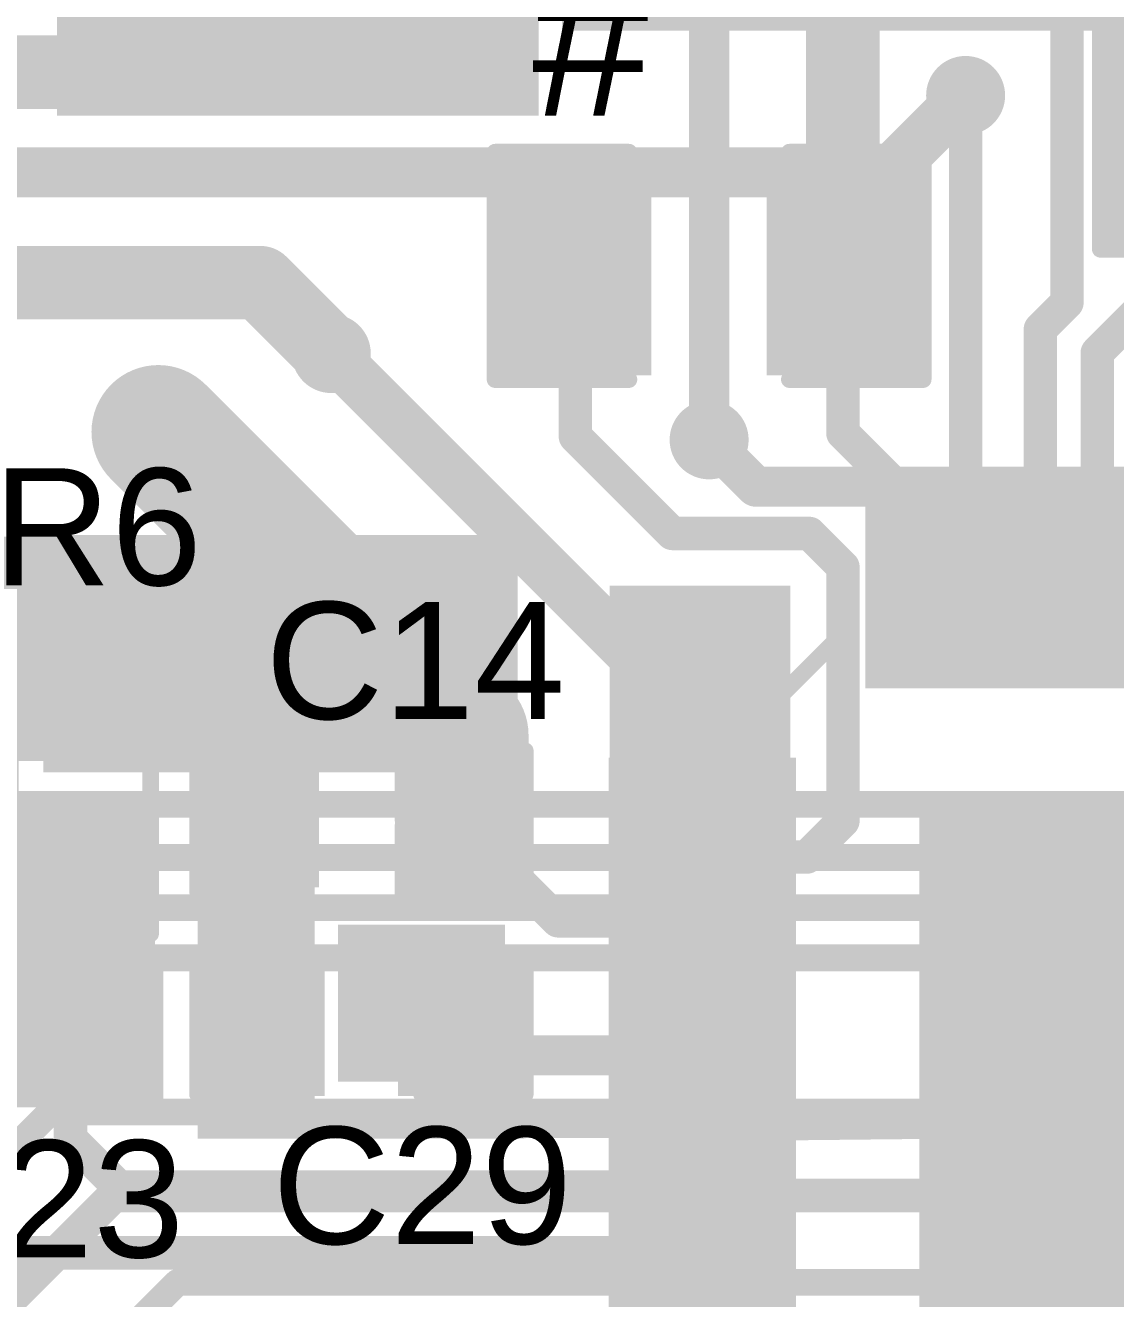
# Model space of a CAD drawing. Header units: millimetres. Extents: x -1.41 to 1.41, y -0.13 to 2.68.
# Drawn here: x 0.1345 to 0.4605, y 0.6142 to 0.9949 of the extents above; entities that cross this region are included whole.
import ezdxf

# ---------------------------------------------------------------- set-up
doc = ezdxf.new("R2010")
doc.units = ezdxf.units.MM
doc.header["$MEASUREMENT"] = 0
for name, color, linetype in [('BottomLayer', 5, 'Continuous'), ('BottomPaste', 16, 'Continuous'), ('BottomSolder', 6, 'Continuous'), ('Mechanical2', 216, 'Continuous'), ('TopLayer', 1, 'Continuous'), ('TopOverlay', 2, 'Continuous'), ('TopPaste', 8, 'Continuous'), ('TopSolder', 216, 'Continuous'), ('ViaHoleLayer', 16, 'Continuous')]:
    doc.layers.add(name, color=color, linetype=linetype)
doc.styles.add('Arial', font='', dxfattribs={"height": 0.2})
doc.styles.get('Arial').set_extended_font_data('Arial')

# ---------------------------------------------------------------- blocks, each defined once
blk = doc.blocks.new('16_SOIC_B_12')
at = {"layer": 'BottomLayer'}
for points in [[(0.1437008, -0.113189), (0.222441, -0.113189), (0.222441, -0.136811), (0.1437008, -0.136811)], [(0.1437008, -0.163189), (0.222441, -0.163189), (0.222441, -0.186811), (0.1437008, -0.186811)]]:
    blk.add_hatch(color=5, dxfattribs=at).paths.add_polyline_path(points)
at = {"layer": 'BottomPaste'}
for points in [[(0.1437008, -0.113189), (0.222441, -0.113189), (0.222441, -0.136811), (0.1437008, -0.136811)], [(0.1437008, -0.163189), (0.222441, -0.163189), (0.222441, -0.186811), (0.1437008, -0.186811)]]:
    blk.add_hatch(color=16, dxfattribs=at).paths.add_polyline_path(points)
at = {"layer": 'BottomSolder'}
for points in [[(0.1397008, -0.109189), (0.226441, -0.109189), (0.226441, -0.140811), (0.1397008, -0.140811)], [(0.1397008, -0.159189), (0.226441, -0.159189), (0.226441, -0.190811), (0.1397008, -0.190811)]]:
    blk.add_hatch(color=6, dxfattribs=at).paths.add_polyline_path(points)
blk = doc.blocks.new('C__0805_58')
at = {"layer": 'TopLayer'}
for points in [[(-0.06, 0.03), (-0.02, 0.03), (-0.02, -0.03), (-0.06, -0.03)], [(0.02, 0.03), (0.06, 0.03), (0.06, -0.03), (0.02, -0.03)]]:
    blk.add_hatch(color=1, dxfattribs=at).paths.add_polyline_path(points)
at = {"layer": 'TopPaste'}
for points in [[(-0.06, 0.03), (-0.02, 0.03), (-0.02, -0.03), (-0.06, -0.03)], [(0.02, 0.03), (0.06, 0.03), (0.06, -0.03), (0.02, -0.03)]]:
    blk.add_hatch(color=8, dxfattribs=at).paths.add_polyline_path(points)
at = {"layer": 'TopSolder'}
for points in [[(-0.0627559, 0.0327559), (-0.0172441, 0.0327559), (-0.0172441, -0.0327559), (-0.0627559, -0.0327559)], [(0.0172441, 0.0327559), (0.0627559, 0.0327559), (0.0627559, -0.0327559), (0.0172441, -0.0327559)]]:
    blk.add_hatch(color=216, dxfattribs=at).paths.add_polyline_path(points)
at = {"layer": 'TopOverlay', "const_width": 0.005}
for points in [[(-0.064, -0.034), (-0.064, 0.034)], [(-0.064, 0.034), (-0.024, 0.034)], [(0.024, 0.034), (0.064, 0.034)], [(0.064, -0.034), (0.064, 0.034)], [(-0.064, -0.034), (-0.024, -0.034)], [(0.024, -0.034), (0.064, -0.034)]]:
    blk.add_lwpolyline(points, dxfattribs=at)
at = {"layer": 'TopOverlay', "const_width": 0.0025}
for points in [[(-0.06525, 0.034, 1), (-0.06275, 0.034, 1)], [(-0.06525, 0.034, 1), (-0.06275, 0.034, 1)], [(-0.02525, 0.034, 1), (-0.02275, 0.034, 1)], [(0.02275, 0.034, 1), (0.02525, 0.034, 1)], [(0.06275, 0.034, 1), (0.06525, 0.034, 1)], [(0.06275, 0.034, 1), (0.06525, 0.034, 1)], [(-0.06525, -0.034, 1), (-0.06275, -0.034, 1)], [(-0.06525, -0.034, 1), (-0.06275, -0.034, 1)], [(-0.02525, -0.034, 1), (-0.02275, -0.034, 1)], [(0.02275, -0.034, 1), (0.02525, -0.034, 1)], [(0.06275, -0.034, 1), (0.06525, -0.034, 1)], [(0.06275, -0.034, 1), (0.06525, -0.034, 1)]]:
    blk.add_lwpolyline(points, format="xyb", close=True, dxfattribs=at)
blk = doc.blocks.new('C__0805_59')
at = {"layer": 'TopLayer'}
for points in [[(-0.06, 0.03), (-0.02, 0.03), (-0.02, -0.03), (-0.06, -0.03)], [(0.02, 0.03), (0.06, 0.03), (0.06, -0.03), (0.02, -0.03)]]:
    blk.add_hatch(color=1, dxfattribs=at).paths.add_polyline_path(points)
at = {"layer": 'TopPaste'}
for points in [[(-0.06, 0.03), (-0.02, 0.03), (-0.02, -0.03), (-0.06, -0.03)], [(0.02, 0.03), (0.06, 0.03), (0.06, -0.03), (0.02, -0.03)]]:
    blk.add_hatch(color=8, dxfattribs=at).paths.add_polyline_path(points)
at = {"layer": 'TopSolder'}
for points in [[(-0.0627559, 0.0327559), (-0.0172441, 0.0327559), (-0.0172441, -0.0327559), (-0.0627559, -0.0327559)], [(0.0172441, 0.0327559), (0.0627559, 0.0327559), (0.0627559, -0.0327559), (0.0172441, -0.0327559)]]:
    blk.add_hatch(color=216, dxfattribs=at).paths.add_polyline_path(points)
at = {"layer": 'TopOverlay', "const_width": 0.005}
for points in [[(-0.024, 0.034), (-0.064, 0.034)], [(-0.064, 0.034), (-0.064, -0.034)], [(0.064, 0.034), (0.024, 0.034)], [(0.064, 0.034), (0.064, -0.034)], [(-0.024, -0.034), (-0.064, -0.034)], [(0.064, -0.034), (0.024, -0.034)]]:
    blk.add_lwpolyline(points, dxfattribs=at)
at = {"layer": 'TopOverlay', "const_width": 0.0025}
for points in [[(-0.06525, 0.034, 1), (-0.06275, 0.034, 1)], [(-0.06525, 0.034, 1), (-0.06275, 0.034, 1)], [(-0.02525, 0.034, 1), (-0.02275, 0.034, 1)], [(0.02275, 0.034, 1), (0.02525, 0.034, 1)], [(0.06275, 0.034, 1), (0.06525, 0.034, 1)], [(0.06275, 0.034, 1), (0.06525, 0.034, 1)], [(-0.06525, -0.034, 1), (-0.06275, -0.034, 1)], [(-0.06525, -0.034, 1), (-0.06275, -0.034, 1)], [(-0.02525, -0.034, 1), (-0.02275, -0.034, 1)], [(0.02275, -0.034, 1), (0.02525, -0.034, 1)], [(0.06275, -0.034, 1), (0.06525, -0.034, 1)], [(0.06275, -0.034, 1), (0.06525, -0.034, 1)]]:
    blk.add_lwpolyline(points, format="xyb", close=True, dxfattribs=at)
blk = doc.blocks.new('R__0603_80')
at = {"layer": 'TopLayer'}
for points in [[(-0.015, 0.0175), (-0.015, -0.0175), (-0.045, -0.0175), (-0.045, 0.0175)], [(0.045, 0.0175), (0.045, -0.0175), (0.015, -0.0175), (0.015, 0.0175)]]:
    blk.add_hatch(color=1, dxfattribs=at).paths.add_polyline_path(points)
at = {"layer": 'TopPaste'}
for points in [[(-0.015, 0.0175), (-0.015, -0.0175), (-0.045, -0.0175), (-0.045, 0.0175)], [(0.045, 0.0175), (0.045, -0.0175), (0.015, -0.0175), (0.015, 0.0175)]]:
    blk.add_hatch(color=8, dxfattribs=at).paths.add_polyline_path(points)
at = {"layer": 'TopSolder'}
for points in [[(-0.011, 0.0215), (-0.011, -0.0215), (-0.049, -0.0215), (-0.049, 0.0215)], [(0.049, 0.0215), (0.049, -0.0215), (0.011, -0.0215), (0.011, 0.0215)]]:
    blk.add_hatch(color=216, dxfattribs=at).paths.add_polyline_path(points)
at = {"layer": 'TopOverlay', "const_width": 0.005}
for points in [[(0.048, 0.021), (-0.048, 0.021)], [(-0.048, -0.021), (-0.048, 0.021)], [(0.048, -0.021), (0.048, 0.021)], [(0.048, -0.021), (-0.048, -0.021)]]:
    blk.add_lwpolyline(points, dxfattribs=at)
at = {"layer": 'TopOverlay', "const_width": 0.0025}
for points in [[(-0.04925, 0.021, 1), (-0.04675, 0.021, 1)], [(-0.04925, 0.021, 1), (-0.04675, 0.021, 1)], [(0.04675, 0.021, 1), (0.04925, 0.021, 1)], [(0.04675, 0.021, 1), (0.04925, 0.021, 1)], [(-0.04925, -0.021, 1), (-0.04675, -0.021, 1)], [(-0.04925, -0.021, 1), (-0.04675, -0.021, 1)], [(0.04675, -0.021, 1), (0.04925, -0.021, 1)], [(0.04675, -0.021, 1), (0.04925, -0.021, 1)]]:
    blk.add_lwpolyline(points, format="xyb", close=True, dxfattribs=at)
blk = doc.blocks.new('C___0603_90')
at = {"layer": 'TopLayer'}
for points in [[(-0.015, 0.0175), (-0.015, -0.0175), (-0.045, -0.0175), (-0.045, 0.0175)], [(0.045, 0.0175), (0.045, -0.0175), (0.015, -0.0175), (0.015, 0.0175)]]:
    blk.add_hatch(color=1, dxfattribs=at).paths.add_polyline_path(points)
at = {"layer": 'TopPaste'}
for points in [[(-0.015, 0.0175), (-0.015, -0.0175), (-0.045, -0.0175), (-0.045, 0.0175)], [(0.045, 0.0175), (0.045, -0.0175), (0.015, -0.0175), (0.015, 0.0175)]]:
    blk.add_hatch(color=8, dxfattribs=at).paths.add_polyline_path(points)
at = {"layer": 'TopSolder'}
for points in [[(-0.0126378, 0.0198622), (-0.0126378, -0.0198622), (-0.0473622, -0.0198622), (-0.0473622, 0.0198622)], [(0.0473622, 0.0198622), (0.0473622, -0.0198622), (0.0126378, -0.0198622), (0.0126378, 0.0198622)]]:
    blk.add_hatch(color=216, dxfattribs=at).paths.add_polyline_path(points)
at = {"layer": 'TopOverlay', "const_width": 0.005}
for points in [[(-0.018, 0.021), (-0.049, 0.021)], [(-0.049, 0.021), (-0.049, -0.021)], [(0.049, 0.021), (0.018, 0.021)], [(0.049, 0.021), (0.049, -0.021)], [(-0.018, -0.021), (-0.049, -0.021)], [(0.049, -0.021), (0.018, -0.021)]]:
    blk.add_lwpolyline(points, dxfattribs=at)
at = {"layer": 'TopOverlay', "const_width": 0.0025}
for points in [[(-0.05025, 0.021, 1), (-0.04775, 0.021, 1)], [(-0.05025, 0.021, 1), (-0.04775, 0.021, 1)], [(-0.01925, 0.021, 1), (-0.01675, 0.021, 1)], [(0.01675, 0.021, 1), (0.01925, 0.021, 1)], [(0.04775, 0.021, 1), (0.05025, 0.021, 1)], [(0.04775, 0.021, 1), (0.05025, 0.021, 1)], [(-0.05025, -0.021, 1), (-0.04775, -0.021, 1)], [(-0.05025, -0.021, 1), (-0.04775, -0.021, 1)], [(-0.01925, -0.021, 1), (-0.01675, -0.021, 1)], [(0.01675, -0.021, 1), (0.01925, -0.021, 1)], [(0.04775, -0.021, 1), (0.05025, -0.021, 1)], [(0.04775, -0.021, 1), (0.05025, -0.021, 1)]]:
    blk.add_lwpolyline(points, format="xyb", close=True, dxfattribs=at)
blk = doc.blocks.new('C___0603_97')
at = {"layer": 'TopLayer'}
for points in [[(-0.015, 0.0175), (-0.015, -0.0175), (-0.045, -0.0175), (-0.045, 0.0175)], [(0.045, 0.0175), (0.045, -0.0175), (0.015, -0.0175), (0.015, 0.0175)]]:
    blk.add_hatch(color=1, dxfattribs=at).paths.add_polyline_path(points)
at = {"layer": 'TopPaste'}
for points in [[(-0.015, 0.0175), (-0.015, -0.0175), (-0.045, -0.0175), (-0.045, 0.0175)], [(0.045, 0.0175), (0.045, -0.0175), (0.015, -0.0175), (0.015, 0.0175)]]:
    blk.add_hatch(color=8, dxfattribs=at).paths.add_polyline_path(points)
at = {"layer": 'TopSolder'}
for points in [[(-0.0126378, 0.0198622), (-0.0126378, -0.0198622), (-0.0473622, -0.0198622), (-0.0473622, 0.0198622)], [(0.0473622, 0.0198622), (0.0473622, -0.0198622), (0.0126378, -0.0198622), (0.0126378, 0.0198622)]]:
    blk.add_hatch(color=216, dxfattribs=at).paths.add_polyline_path(points)
at = {"layer": 'TopOverlay', "const_width": 0.005}
for points in [[(-0.049, 0.021), (-0.018, 0.021)], [(-0.049, -0.021), (-0.049, 0.021)], [(0.018, 0.021), (0.049, 0.021)], [(0.049, -0.021), (0.049, 0.021)], [(-0.049, -0.021), (-0.018, -0.021)], [(0.018, -0.021), (0.049, -0.021)]]:
    blk.add_lwpolyline(points, dxfattribs=at)
at = {"layer": 'TopOverlay', "const_width": 0.0025}
for points in [[(-0.05025, 0.021, 1), (-0.04775, 0.021, 1)], [(-0.05025, 0.021, 1), (-0.04775, 0.021, 1)], [(-0.01925, 0.021, 1), (-0.01675, 0.021, 1)], [(0.01675, 0.021, 1), (0.01925, 0.021, 1)], [(0.04775, 0.021, 1), (0.05025, 0.021, 1)], [(0.04775, 0.021, 1), (0.05025, 0.021, 1)], [(-0.05025, -0.021, 1), (-0.04775, -0.021, 1)], [(-0.05025, -0.021, 1), (-0.04775, -0.021, 1)], [(-0.01925, -0.021, 1), (-0.01675, -0.021, 1)], [(0.01675, -0.021, 1), (0.01925, -0.021, 1)], [(0.04775, -0.021, 1), (0.05025, -0.021, 1)], [(0.04775, -0.021, 1), (0.05025, -0.021, 1)]]:
    blk.add_lwpolyline(points, format="xyb", close=True, dxfattribs=at)
blk = doc.blocks.new('C___0603_100')
at = {"layer": 'TopLayer'}
for points in [[(-0.015, 0.0175), (-0.015, -0.0175), (-0.045, -0.0175), (-0.045, 0.0175)], [(0.045, 0.0175), (0.045, -0.0175), (0.015, -0.0175), (0.015, 0.0175)]]:
    blk.add_hatch(color=1, dxfattribs=at).paths.add_polyline_path(points)
at = {"layer": 'TopPaste'}
for points in [[(-0.015, 0.0175), (-0.015, -0.0175), (-0.045, -0.0175), (-0.045, 0.0175)], [(0.045, 0.0175), (0.045, -0.0175), (0.015, -0.0175), (0.015, 0.0175)]]:
    blk.add_hatch(color=8, dxfattribs=at).paths.add_polyline_path(points)
at = {"layer": 'TopSolder'}
for points in [[(-0.011, 0.0215), (-0.011, -0.0215), (-0.049, -0.0215), (-0.049, 0.0215)], [(0.049, 0.0215), (0.049, -0.0215), (0.011, -0.0215), (0.011, 0.0215)]]:
    blk.add_hatch(color=216, dxfattribs=at).paths.add_polyline_path(points)
at = {"layer": 'TopOverlay', "const_width": 0.005}
for points in [[(-0.018, 0.021), (-0.049, 0.021)], [(-0.049, 0.021), (-0.049, -0.021)], [(0.049, 0.021), (0.018, 0.021)], [(0.049, 0.021), (0.049, -0.021)], [(-0.018, -0.021), (-0.049, -0.021)], [(0.049, -0.021), (0.018, -0.021)]]:
    blk.add_lwpolyline(points, dxfattribs=at)
at = {"layer": 'TopOverlay', "const_width": 0.0025}
for points in [[(-0.05025, 0.021, 1), (-0.04775, 0.021, 1)], [(-0.05025, 0.021, 1), (-0.04775, 0.021, 1)], [(-0.01925, 0.021, 1), (-0.01675, 0.021, 1)], [(0.01675, 0.021, 1), (0.01925, 0.021, 1)], [(0.04775, 0.021, 1), (0.05025, 0.021, 1)], [(0.04775, 0.021, 1), (0.05025, 0.021, 1)], [(-0.05025, -0.021, 1), (-0.04775, -0.021, 1)], [(-0.05025, -0.021, 1), (-0.04775, -0.021, 1)], [(-0.01925, -0.021, 1), (-0.01675, -0.021, 1)], [(0.01675, -0.021, 1), (0.01925, -0.021, 1)], [(0.04775, -0.021, 1), (0.05025, -0.021, 1)], [(0.04775, -0.021, 1), (0.05025, -0.021, 1)]]:
    blk.add_lwpolyline(points, format="xyb", close=True, dxfattribs=at)
blk = doc.blocks.new('RES_2512_B_142')
at = {"layer": 'BottomLayer'}
for points in [[(-0.15944875, 0.06692915), (-0.09645665, 0.06692915), (-0.09645665, -0.06692915), (-0.15944875, -0.06692915)], [(0.09645675, 0.06692915), (0.15944885, 0.06692915), (0.15944885, -0.06692915), (0.09645675, -0.06692915)]]:
    blk.add_hatch(color=5, dxfattribs=at).paths.add_polyline_path(points)
at = {"layer": 'BottomPaste'}
for points in [[(-0.15944875, 0.06692915), (-0.09645665, 0.06692915), (-0.09645665, -0.06692915), (-0.15944875, -0.06692915)], [(0.09645675, 0.06692915), (0.15944885, 0.06692915), (0.15944885, -0.06692915), (0.09645675, -0.06692915)]]:
    blk.add_hatch(color=16, dxfattribs=at).paths.add_polyline_path(points)
at = {"layer": 'BottomSolder'}
for points in [[(-0.16344875, 0.07092915), (-0.09245665, 0.07092915), (-0.09245665, -0.07092915), (-0.16344875, -0.07092915)], [(0.09245675, 0.07092915), (0.16344885, 0.07092915), (0.16344885, -0.07092915), (0.09245675, -0.07092915)]]:
    blk.add_hatch(color=6, dxfattribs=at).paths.add_polyline_path(points)
blk = doc.blocks.new('48__________7_7__171')
at = {"layer": 'TopLayer'}
for points in [[(-0.1019685, 0.19133865), (-0.1019685, 0.14330715), (-0.1145669, 0.14330715), (-0.1145669, 0.19133865)], [(-0.0822835, 0.19133865), (-0.0822835, 0.14330715), (-0.0948819, 0.14330715), (-0.0948819, 0.19133865)], [(-0.0625985, 0.19133865), (-0.0625985, 0.14330715), (-0.0751969, 0.14330715), (-0.0751969, 0.19133865)], [(-0.0429134, 0.19133865), (-0.0429134, 0.14330715), (-0.0555118, 0.14330715), (-0.0555118, 0.19133865)], [(-0.14330705, 0.1145669), (-0.14330705, 0.1019685), (-0.19133855, 0.1019685), (-0.19133855, 0.1145669)], [(0.09842520000000002, 0.09842519999999998), (0.09842519999999998, -0.09842520000000002), (-0.09842520000000002, -0.09842519999999998), (-0.09842519999999998, 0.09842520000000002)], [(-0.14330705, 0.0948819), (-0.14330705, 0.0822835), (-0.19133855, 0.0822835), (-0.19133855, 0.0948819)], [(-0.14330705, 0.0751968), (-0.14330705, 0.0625984), (-0.19133855, 0.0625984), (-0.19133855, 0.0751968)], [(-0.14330705, 0.0555118), (-0.14330705, 0.0429134), (-0.19133855, 0.0429134), (-0.19133855, 0.0555118)], [(-0.14330705, 0.0358267), (-0.14330705, 0.02322829999999999), (-0.19133855, 0.02322830000000001), (-0.19133855, 0.0358267)], [(-0.14330705, 0.01614169999999999), (-0.14330705, 0.003543299999999996), (-0.19133855, 0.003543300000000004), (-0.19133855, 0.01614170000000001)], [(-0.14330705, -0.003543300000000004), (-0.14330705, -0.01614170000000001), (-0.19133855, -0.01614169999999999), (-0.19133855, -0.003543299999999996)], [(-0.14330705, -0.02322840000000001), (-0.14330705, -0.03582680000000001), (-0.19133855, -0.03582679999999999), (-0.19133855, -0.02322839999999999)], [(-0.14330705, -0.0429134), (-0.14330705, -0.0555118), (-0.19133855, -0.0555118), (-0.19133855, -0.0429134)]]:
    blk.add_hatch(color=1, dxfattribs=at).paths.add_polyline_path(points)
at = {"layer": 'TopPaste'}
for points in [[(-0.1019685, 0.19133865), (-0.1019685, 0.14330715), (-0.1145669, 0.14330715), (-0.1145669, 0.19133865)], [(-0.0822835, 0.19133865), (-0.0822835, 0.14330715), (-0.0948819, 0.14330715), (-0.0948819, 0.19133865)], [(-0.0625985, 0.19133865), (-0.0625985, 0.14330715), (-0.0751969, 0.14330715), (-0.0751969, 0.19133865)], [(-0.0429134, 0.19133865), (-0.0429134, 0.14330715), (-0.0555118, 0.14330715), (-0.0555118, 0.19133865)], [(-0.14330705, 0.1145669), (-0.14330705, 0.1019685), (-0.19133855, 0.1019685), (-0.19133855, 0.1145669)], [(0.09842520000000002, 0.09842519999999998), (0.09842519999999998, -0.09842520000000002), (-0.09842520000000002, -0.09842519999999998), (-0.09842519999999998, 0.09842520000000002)], [(-0.14330705, 0.0948819), (-0.14330705, 0.0822835), (-0.19133855, 0.0822835), (-0.19133855, 0.0948819)], [(-0.14330705, 0.0751968), (-0.14330705, 0.0625984), (-0.19133855, 0.0625984), (-0.19133855, 0.0751968)], [(-0.14330705, 0.0555118), (-0.14330705, 0.0429134), (-0.19133855, 0.0429134), (-0.19133855, 0.0555118)], [(-0.14330705, 0.0358267), (-0.14330705, 0.02322829999999999), (-0.19133855, 0.02322830000000001), (-0.19133855, 0.0358267)], [(-0.14330705, 0.01614169999999999), (-0.14330705, 0.003543299999999996), (-0.19133855, 0.003543300000000004), (-0.19133855, 0.01614170000000001)], [(-0.14330705, -0.003543300000000004), (-0.14330705, -0.01614170000000001), (-0.19133855, -0.01614169999999999), (-0.19133855, -0.003543299999999996)], [(-0.14330705, -0.02322840000000001), (-0.14330705, -0.03582680000000001), (-0.19133855, -0.03582679999999999), (-0.19133855, -0.02322839999999999)], [(-0.14330705, -0.0429134), (-0.14330705, -0.0555118), (-0.19133855, -0.0555118), (-0.19133855, -0.0429134)]]:
    blk.add_hatch(color=8, dxfattribs=at).paths.add_polyline_path(points)
at = {"layer": 'TopSolder'}
for points in [[(-0.0979685, 0.19533865), (-0.0979685, 0.13930715), (-0.1185669, 0.13930715), (-0.1185669, 0.19533865)], [(-0.0782835, 0.19533865), (-0.0782835, 0.13930715), (-0.0988819, 0.13930715), (-0.0988819, 0.19533865)], [(-0.0585985, 0.19533865), (-0.0585985, 0.13930715), (-0.0791969, 0.13930715), (-0.0791969, 0.19533865)], [(-0.03891339999999999, 0.19533865), (-0.03891340000000001, 0.13930715), (-0.0595118, 0.13930715), (-0.0595118, 0.19533865)], [(-0.13930705, 0.1185669), (-0.13930705, 0.0979685), (-0.19533855, 0.0979685), (-0.19533855, 0.1185669)], [(0.1024252, 0.1024252), (0.1024252, -0.1024252), (-0.1024252, -0.1024252), (-0.1024252, 0.1024252)], [(-0.13930705, 0.0988819), (-0.13930705, 0.0782835), (-0.19533855, 0.0782835), (-0.19533855, 0.0988819)], [(-0.13930705, 0.0791968), (-0.13930705, 0.0585984), (-0.19533855, 0.0585984), (-0.19533855, 0.0791968)], [(-0.13930705, 0.0595118), (-0.13930705, 0.03891339999999999), (-0.19533855, 0.03891340000000001), (-0.19533855, 0.0595118)], [(-0.13930705, 0.03982669999999999), (-0.13930705, 0.01922829999999999), (-0.19533855, 0.01922830000000001), (-0.19533855, 0.03982670000000001)], [(-0.13930705, 0.0201417), (-0.13930705, -0.0004567000000000058), (-0.19533855, -0.0004566999999999942), (-0.19533855, 0.02014170000000001)], [(-0.13930705, 0.0004566999999999942), (-0.13930705, -0.02014170000000001), (-0.19533855, -0.0201417), (-0.19533855, 0.0004567000000000058)], [(-0.13930705, -0.01922840000000001), (-0.13930705, -0.0398268), (-0.19533855, -0.0398268), (-0.19533855, -0.01922839999999999)], [(-0.13930705, -0.03891340000000001), (-0.13930705, -0.0595118), (-0.19533855, -0.0595118), (-0.19533855, -0.03891339999999999)]]:
    blk.add_hatch(color=216, dxfattribs=at).paths.add_polyline_path(points)
at = {"layer": 'TopOverlay', "const_width": 0.005}
blk.add_lwpolyline([(-0.157, 0.1240001), (-0.124, 0.1570001)], dxfattribs=at)
at = {"layer": 'TopOverlay'}
for points, const_width in [([(-0.12525, 0.1570001, 1), (-0.12275, 0.1570001, 1)], 0.0025), ([(-0.177, 0.128, 1), (-0.185, 0.128, 1)], 0.01), ([(-0.1875, 0.128, 1), (-0.1825, 0.128, 1)], 0.005), ([(-0.1795, 0.128, 1), (-0.1745, 0.128, 1)], 0.005), ([(-0.15825, 0.1240001, 1), (-0.15575, 0.1240001, 1)], 0.0025)]:
    blk.add_lwpolyline(points, format="xyb", close=True, dxfattribs=dict(at, const_width=const_width))

msp = doc.modelspace()

# ---------------------------------------------------------------- hatches: boundary and pattern name
at = {"layer": 'BottomLayer'}
for points in [[(0.295, 0.9933715), (0.596, 0.9933715), (0.596, 1.1017935), (0.295, 1.1017935)], [(0.2880001, 0.9679999), (0.2880001, 1.0420001), (0.1440001, 1.0420001), (0.1440001, 0.9679999)], [(-0.102, 0.775), (0.28, 0.775), (0.28, 0.842), (-0.102, 0.842)]]:
    msp.add_hatch(color=5, dxfattribs=at).paths.add_polyline_path(points)
h = msp.add_hatch(color=5, dxfattribs=at)
edge = h.paths.add_edge_path()
edge.add_arc((0.207, 0.981), 0.011811, 0, 360)
h = msp.add_hatch(color=5, dxfattribs=at)
edge = h.paths.add_edge_path()
edge.add_arc((0.4157025, 0.974), 0.011811, 0, 360)
h = msp.add_hatch(color=5, dxfattribs=at)
edge = h.paths.add_edge_path()
edge.add_arc((0.226, 0.8968104), 0.011811, 0, 360)
h = msp.add_hatch(color=5, dxfattribs=at)
edge = h.paths.add_edge_path()
edge.add_arc((0.1732852, 0.8733715), 0.011811, 0, 360)
h = msp.add_hatch(color=5, dxfattribs=at)
edge = h.paths.add_edge_path()
edge.add_arc((0.339, 0.871), 0.011811, 0, 360)
h = msp.add_hatch(color=5, dxfattribs=at)
edge = h.paths.add_edge_path()
edge.add_arc((0.249, 0.6932753), 0.011811, 0, 360)
h = msp.add_hatch(color=5, dxfattribs=at)
edge = h.paths.add_edge_path()
edge.add_arc((0.423, 0.693), 0.011811, 0, 360)
at = {"layer": 'BottomSolder'}
h = msp.add_hatch(color=6, dxfattribs=at)
edge = h.paths.add_edge_path()
edge.add_arc((0.207, 0.981), 0.0059055, 0, 360)
h = msp.add_hatch(color=6, dxfattribs=at)
edge = h.paths.add_edge_path()
edge.add_arc((0.4157025, 0.974), 0.0059055, 0, 360)
h = msp.add_hatch(color=6, dxfattribs=at)
edge = h.paths.add_edge_path()
edge.add_arc((0.226, 0.8968104), 0.0059055, 0, 360)
h = msp.add_hatch(color=6, dxfattribs=at)
edge = h.paths.add_edge_path()
edge.add_arc((0.1732852, 0.8733715), 0.0059055, 0, 360)
h = msp.add_hatch(color=6, dxfattribs=at)
edge = h.paths.add_edge_path()
edge.add_arc((0.339, 0.871), 0.0059055, 0, 360)
h = msp.add_hatch(color=6, dxfattribs=at)
edge = h.paths.add_edge_path()
edge.add_arc((0.249, 0.6932753), 0.0059055, 0, 360)
h = msp.add_hatch(color=6, dxfattribs=at)
edge = h.paths.add_edge_path()
edge.add_arc((0.423, 0.693), 0.0059055, 0, 360)
at = {"layer": 'TopLayer'}
h = msp.add_hatch(color=1, dxfattribs=at)
edge = h.paths.add_edge_path()
edge.add_arc((0.207, 0.981), 0.011811, 0, 360)
h = msp.add_hatch(color=1, dxfattribs=at)
edge = h.paths.add_edge_path()
edge.add_arc((0.4157025, 0.974), 0.011811, 0, 360)
h = msp.add_hatch(color=1, dxfattribs=at)
edge = h.paths.add_edge_path()
edge.add_arc((0.226, 0.8968104), 0.011811, 0, 360)
h = msp.add_hatch(color=1, dxfattribs=at)
edge = h.paths.add_edge_path()
edge.add_arc((0.1732852, 0.8733715), 0.011811, 0, 360)
h = msp.add_hatch(color=1, dxfattribs=at)
edge = h.paths.add_edge_path()
edge.add_arc((0.339, 0.871), 0.011811, 0, 360)
for points in [[(0.3092852, 0.7593715), (0.3632852, 0.7593715), (0.3632852, 0.8273715), (0.3092852, 0.8273715)], [(0.186, 0.662), (0.221, 0.662), (0.221, 0.778), (0.186, 0.778)], [(0.1272852, 0.6713715), (0.1732852, 0.6713715), (0.1732852, 0.7583715), (0.1272852, 0.7583715)], [(0.245, 0.7341858), (0.2853142, 0.7341858), (0.2853142, 0.756), (0.245, 0.756)], [(0.3122852, 0.7003715), (0.3622852, 0.7003715), (0.3622852, 0.7323715), (0.3122852, 0.7323715)], [(0.228, 0.679), (0.278, 0.679), (0.278, 0.726), (0.228, 0.726)]]:
    msp.add_hatch(color=1, dxfattribs=at).paths.add_polyline_path(points)
h = msp.add_hatch(color=1, dxfattribs=at)
edge = h.paths.add_edge_path()
edge.add_arc((0.249, 0.6932753), 0.011811, 0, 360)
h = msp.add_hatch(color=1, dxfattribs=at)
edge = h.paths.add_edge_path()
edge.add_arc((0.423, 0.693), 0.011811, 0, 360)
at = {"layer": 'TopSolder'}
h = msp.add_hatch(color=216, dxfattribs=at)
edge = h.paths.add_edge_path()
edge.add_arc((0.207, 0.981), 0.0059055, 0, 360)
h = msp.add_hatch(color=216, dxfattribs=at)
edge = h.paths.add_edge_path()
edge.add_arc((0.4157025, 0.974), 0.0059055, 0, 360)
h = msp.add_hatch(color=216, dxfattribs=at)
edge = h.paths.add_edge_path()
edge.add_arc((0.226, 0.8968104), 0.0059055, 0, 360)
h = msp.add_hatch(color=216, dxfattribs=at)
edge = h.paths.add_edge_path()
edge.add_arc((0.1732852, 0.8733715), 0.0059055, 0, 360)
h = msp.add_hatch(color=216, dxfattribs=at)
edge = h.paths.add_edge_path()
edge.add_arc((0.339, 0.871), 0.0059055, 0, 360)
h = msp.add_hatch(color=216, dxfattribs=at)
edge = h.paths.add_edge_path()
edge.add_arc((0.249, 0.6932753), 0.0059055, 0, 360)
h = msp.add_hatch(color=216, dxfattribs=at)
edge = h.paths.add_edge_path()
edge.add_arc((0.423, 0.693), 0.0059055, 0, 360)
at = {"layer": 'ViaHoleLayer'}
h = msp.add_hatch(color=16, dxfattribs=at)
edge = h.paths.add_edge_path()
edge.add_arc((0.207, 0.981), 0.0059055, 0, 360)
h = msp.add_hatch(color=16, dxfattribs=at)
edge = h.paths.add_edge_path()
edge.add_arc((0.4157025, 0.974), 0.0059055, 0, 360)
h = msp.add_hatch(color=16, dxfattribs=at)
edge = h.paths.add_edge_path()
edge.add_arc((0.226, 0.8968104), 0.0059055, 0, 360)
h = msp.add_hatch(color=16, dxfattribs=at)
edge = h.paths.add_edge_path()
edge.add_arc((0.1732852, 0.8733715), 0.0059055, 0, 360)
h = msp.add_hatch(color=16, dxfattribs=at)
edge = h.paths.add_edge_path()
edge.add_arc((0.339, 0.871), 0.0059055, 0, 360)
h = msp.add_hatch(color=16, dxfattribs=at)
edge = h.paths.add_edge_path()
edge.add_arc((0.249, 0.6932753), 0.0059055, 0, 360)
h = msp.add_hatch(color=16, dxfattribs=at)
edge = h.paths.add_edge_path()
edge.add_arc((0.423, 0.693), 0.0059055, 0, 360)

# ---------------------------------------------------------------- linework, layer by layer
at = {"layer": 'BottomLayer'}
for points, const_width in [([(0.031, 0.9809999), (0.2069999, 0.9809999)], 0.022), ([(0.2069999, 0.9809999), (0.207, 0.981)], 0.022), ([(0.3927025, 0.951), (0.4157025, 0.974)], 0.015), ([(0.060811, 0.951), (0.3927025, 0.951)], 0.015), ([(0.0214389, 0.918), (0.2048104, 0.918)], 0.022), ([(0.2048104, 0.918), (0.226, 0.8968104)], 0.022), ([(0.339, 0.871), (0.353, 0.857)], 0.012), ([(0.353, 0.857), (0.603, 0.857)], 0.012), ([(0.0812852, 0.762), (0.6330001, 0.762)], 0.008), ([(0.1040863, 0.7460863), (0.6273865, 0.7460863)], 0.008), ([(0.1270863, 0.7310863), (0.6211733, 0.7310863)], 0.008), ([(0.0240001, 0.591), (0.1490864, 0.7160863)], 0.008), ([(0.1490864, 0.7160863), (0.6039137, 0.7160863)], 0.008), ([(-0.025, 0.503), (0.142, 0.67)], 0.008), ([(0.142, 0.67), (0.5795567, 0.67)], 0.008), ([(0.1, 0.584), (0.161, 0.645)], 0.01), ([(0.161, 0.645), (0.4859291, 0.645)], 0.01), ([(0.075, 0.514), (0.18, 0.619)], 0.008), ([(0.18, 0.619), (0.575, 0.619)], 0.008)]:
    msp.add_lwpolyline(points, dxfattribs=dict(at, const_width=const_width))
for points, const_width in [([(0.2014999, 0.9809999, 1), (0.2124999, 0.9809999, 1)], 0.011), ([(0.2014999, 0.9809999, 1), (0.2124999, 0.9809999, 1)], 0.011), ([(0.2015, 0.981, 1), (0.2125, 0.981, 1)], 0.011), ([(0.4119525, 0.974, 1), (0.4194525, 0.974, 1)], 0.0075), ([(0.3889525, 0.951, 1), (0.3964525, 0.951, 1)], 0.0075), ([(0.3889525, 0.951, 1), (0.3964525, 0.951, 1)], 0.0075), ([(0.1993104, 0.918, 1), (0.2103104, 0.918, 1)], 0.011), ([(0.1993104, 0.918, 1), (0.2103104, 0.918, 1)], 0.011), ([(0.2205, 0.8968104, 1), (0.2315, 0.8968104, 1)], 0.011), ([(0.336, 0.871, 1), (0.342, 0.871, 1)], 0.006), ([(0.35, 0.857, 1), (0.356, 0.857, 1)], 0.006), ([(0.35, 0.857, 1), (0.356, 0.857, 1)], 0.006), ([(0.1470864, 0.7160863, 1), (0.1510864, 0.7160863, 1)], 0.004), ([(0.1470864, 0.7160863, 1), (0.1510864, 0.7160863, 1)], 0.004), ([(0.14, 0.67, 1), (0.144, 0.67, 1)], 0.004), ([(0.14, 0.67, 1), (0.144, 0.67, 1)], 0.004), ([(0.1585, 0.645, 1), (0.1635, 0.645, 1)], 0.005), ([(0.1585, 0.645, 1), (0.1635, 0.645, 1)], 0.005), ([(0.178, 0.619, 1), (0.182, 0.619, 1)], 0.004), ([(0.178, 0.619, 1), (0.182, 0.619, 1)], 0.004)]:
    msp.add_lwpolyline(points, format="xyb", close=True, dxfattribs=dict(at, const_width=const_width))
at = {"layer": 'Mechanical2', "const_width": 0.015}
msp.add_lwpolyline([(1.3976378, 1.279528, 1), (-1.3976378, 1.279528, 1)], format="xyb", close=True, dxfattribs=at)
at = {"layer": 'TopLayer'}
for points, const_width in [([(0.446, 0.999), (0.609, 1.162)], 0.01), ([(0.379, 0.9230334), (0.379, 1.123)], 0.022), ([(0.339, 0.871), (0.339, 1.034)], 0.012), ([(0.446, 0.9120416), (0.446, 0.999)], 0.01), ([(0.4157025, 0.8246944), (0.4157025, 0.974)], 0.01), ([(0.299, 0.8720001), (0.299, 0.9230334)], 0.01), ([(0.379, 0.873), (0.379, 0.9230334)], 0.01), ([(0.4550726, 0.8970726), (0.48, 0.922)], 0.01), ([(0.4380726, 0.9041142), (0.446, 0.9120416)], 0.01), ([(0.4380726, 0.8495681), (0.4380726, 0.9041142)], 0.01), ([(0.226, 0.8968104), (0.3237555, 0.7990549)], 0.015), ([(0.4550726, 0.8246944), (0.4550726, 0.8970726)], 0.01), ([(0.1742852, 0.8733715), (0.265, 0.7826567)], 0.04), ([(0.299, 0.8720001), (0.3280001, 0.843)], 0.01), ([(0.379, 0.873), (0.3958975, 0.8561025)], 0.01), ([(0.3958975, 0.8437102), (0.3958975, 0.8561025)], 0.01), ([(0.4366867, 0.8481822), (0.4380726, 0.8495681)], 0.01), ([(0.4366867, 0.8259936), (0.4366867, 0.8481822)], 0.01), ([(0.3280001, 0.843), (0.3690001, 0.843)], 0.01), ([(0.3690001, 0.843), (0.379, 0.8330001)], 0.01), ([(0.3958975, 0.8437102), (0.3960175, 0.8435902)], 0.01), ([(0.3960175, 0.8246944), (0.3960175, 0.8435902)], 0.01), ([(0.379, 0.757), (0.379, 0.8330001)], 0.01), ([(0.4353875, 0.8246944), (0.4366867, 0.8259936)], 0.01), ([(0.3167852, 0.8198715), (0.3237555, 0.8129012)], 0.015), ([(0.3237555, 0.7990549), (0.3237555, 0.8129012)], 0.015), ([(0.1509624, 0.8012691), (0.1904236, 0.8012691)], 0.025), ([(0.188851, 0.8028419), (0.189, 0.8026929)], 0.022), ([(0.1904236, 0.8011422), (0.1904236, 0.8012691)], 0.025), ([(0.1904236, 0.8011422), (0.2051943, 0.7863715)], 0.025), ([(0.3237555, 0.7990549), (0.3306018, 0.7990549)], 0.01), ([(0.3306018, 0.7990549), (0.3362852, 0.7933715)], 0.01), ([(0.265, 0.757), (0.265, 0.7826567)], 0.04), ([(0.2051943, 0.762), (0.2051943, 0.7863715)], 0.025), ([(0.3215211, 0.7669384), (0.3215211, 0.7810805)], 0.01), ([(0.3215211, 0.7669384), (0.3228203, 0.7656392)], 0.01), ([(0.3228203, 0.7656392), (0.3369624, 0.7656392)], 0.01), ([(0.204927, 0.7505), (0.205, 0.7569999)], 0.022), ([(0.204927, 0.7493938), (0.204927, 0.7505)], 0.022), ([(0.265, 0.7552353), (0.265, 0.757)], 0.01), ([(0.3682224, 0.7462224), (0.379, 0.757)], 0.01), ([(0.2045013, 0.7049664), (0.204927, 0.7493938)], 0.022), ([(0.265, 0.7552353), (0.2753677, 0.7448676)], 0.01), ([(0.3369624, 0.7459542), (0.3372306, 0.7462224)], 0.01), ([(0.3372306, 0.7462224), (0.3682224, 0.7462224)], 0.01), ([(0.2753677, 0.7441324), (0.2753677, 0.7448676)], 0.01), ([(0.2753677, 0.7441324), (0.2803143, 0.7391858)], 0.01), ([(0.2803143, 0.7391858), (0.2817847, 0.7391858)], 0.01), ([(0.2817847, 0.7391858), (0.2938206, 0.7271499)], 0.01), ([(0.2938206, 0.7271499), (0.3172852, 0.7271499)], 0.01), ([(0.3172852, 0.7271499), (0.3225465, 0.7218886)], 0.01), ([(0.3225465, 0.721), (0.3225465, 0.7218886)], 0.01), ([(0.3225465, 0.721), (0.3369624, 0.7065841)], 0.01), ([(0.249, 0.6985), (0.253, 0.7025)], 0.022), ([(0.249, 0.6932753), (0.249, 0.6985)], 0.022), ([(0.205, 0.6962984), (0.215, 0.6862984)], 0.01), ([(0.148, 0.6850863), (0.1542852, 0.6913715)], 0.01), ([(0.148, 0.662), (0.148, 0.6850863)], 0.01), ([(0.215, 0.6728579), (0.215, 0.6862984)], 0.01), ([(0.2633127, 0.686899), (0.3369624, 0.686899)], 0.012), ([(0.2629626, 0.6865489), (0.2633127, 0.686899)], 0.01), ([(0.3560509, 0.6674173), (0.4254002, 0.6681573)], 0.012), ([(0.2208579, 0.667), (0.2829705, 0.667)], 0.01), ([(0.2829705, 0.667), (0.2831845, 0.667214)], 0.01), ([(0.2831845, 0.667214), (0.3369624, 0.667214)], 0.01), ([(0.3369624, 0.667214), (0.3559782, 0.6674173)], 0.01), ([(0.3559782, 0.6674173), (0.3560509, 0.6674173)], 0.01), ([(0.4254002, 0.6681573), (0.4256744, 0.6681573)], 0.01), ([(0.4256744, 0.6681573), (0.4258935, 0.6681476)], 0.01), ([(0.4258935, 0.6681476), (0.4470613, 0.667214)], 0.01), ([(0.4470613, 0.667214), (0.4805945, 0.6336808)], 0.01), ([(0.148, 0.662), (0.162471, 0.647529)], 0.01), ([(0.162471, 0.647529), (0.3369624, 0.647529)], 0.01), ([(0.1201561, 0.6278439), (0.3369624, 0.6278439)], 0.01)]:
    msp.add_lwpolyline(points, dxfattribs=dict(at, const_width=const_width))
for points, const_width in [([(0.4435, 0.999, 1), (0.4485, 0.999, 1)], 0.005), ([(0.4435, 0.999, 1), (0.4485, 0.999, 1)], 0.005), ([(0.4132025, 0.974, 1), (0.4182025, 0.974, 1)], 0.005), ([(0.3735, 0.9230334, 1), (0.3845, 0.9230334, 1)], 0.011), ([(0.2965, 0.9230334, 1), (0.3015, 0.9230334, 1)], 0.005), ([(0.3765, 0.9230334, 1), (0.3815, 0.9230334, 1)], 0.005), ([(0.4435, 0.9120416, 1), (0.4485, 0.9120416, 1)], 0.005), ([(0.4435, 0.9120416, 1), (0.4485, 0.9120416, 1)], 0.005), ([(0.4355726, 0.9041142, 1), (0.4405726, 0.9041142, 1)], 0.005), ([(0.4355726, 0.9041142, 1), (0.4405726, 0.9041142, 1)], 0.005), ([(0.22225, 0.8968104, 1), (0.22975, 0.8968104, 1)], 0.0075), ([(0.4525726, 0.8970726, 1), (0.4575726, 0.8970726, 1)], 0.005), ([(0.4525726, 0.8970726, 1), (0.4575726, 0.8970726, 1)], 0.005), ([(0.1642852, 0.8733715, 1), (0.1842852, 0.8733715, 1)], 0.02), ([(0.2965, 0.8720001, 1), (0.3015, 0.8720001, 1)], 0.005), ([(0.2965, 0.8720001, 1), (0.3015, 0.8720001, 1)], 0.005), ([(0.336, 0.871, 1), (0.342, 0.871, 1)], 0.006), ([(0.3765, 0.873, 1), (0.3815, 0.873, 1)], 0.005), ([(0.3765, 0.873, 1), (0.3815, 0.873, 1)], 0.005), ([(0.3933975, 0.8561025, 1), (0.3983975, 0.8561025, 1)], 0.005), ([(0.3933975, 0.8561025, 1), (0.3983975, 0.8561025, 1)], 0.005), ([(0.4341867, 0.8481822, 1), (0.4391867, 0.8481822, 1)], 0.005), ([(0.4341867, 0.8481822, 1), (0.4391867, 0.8481822, 1)], 0.005), ([(0.4355726, 0.8495681, 1), (0.4405726, 0.8495681, 1)], 0.005), ([(0.4355726, 0.8495681, 1), (0.4405726, 0.8495681, 1)], 0.005), ([(0.3255001, 0.843, 1), (0.3305001, 0.843, 1)], 0.005), ([(0.3255001, 0.843, 1), (0.3305001, 0.843, 1)], 0.005), ([(0.3665001, 0.843, 1), (0.3715001, 0.843, 1)], 0.005), ([(0.3665001, 0.843, 1), (0.3715001, 0.843, 1)], 0.005), ([(0.3933975, 0.8437102, 1), (0.3983975, 0.8437102, 1)], 0.005), ([(0.3933975, 0.8437102, 1), (0.3983975, 0.8437102, 1)], 0.005), ([(0.3935175, 0.8435902, 1), (0.3985175, 0.8435902, 1)], 0.005), ([(0.3935175, 0.8435902, 1), (0.3985175, 0.8435902, 1)], 0.005), ([(0.3765, 0.8330001, 1), (0.3815, 0.8330001, 1)], 0.005), ([(0.3765, 0.8330001, 1), (0.3815, 0.8330001, 1)], 0.005), ([(0.4341867, 0.8259936, 1), (0.4391867, 0.8259936, 1)], 0.005), ([(0.4341867, 0.8259936, 1), (0.4391867, 0.8259936, 1)], 0.005), ([(0.3130352, 0.8198715, 1), (0.3205352, 0.8198715, 1)], 0.0075), ([(0.3935175, 0.8246944, 1), (0.3985175, 0.8246944, 1)], 0.005), ([(0.4132025, 0.8246944, 1), (0.4182025, 0.8246944, 1)], 0.005), ([(0.4328875, 0.8246944, 1), (0.4378875, 0.8246944, 1)], 0.005), ([(0.4525726, 0.8246944, 1), (0.4575726, 0.8246944, 1)], 0.005), ([(0.3200055, 0.8129012, 1), (0.3275055, 0.8129012, 1)], 0.0075), ([(0.3200055, 0.8129012, 1), (0.3275055, 0.8129012, 1)], 0.0075), ([(0.1447124, 0.8012691, 1), (0.1572124, 0.8012691, 1)], 0.0125), ([(0.183351, 0.8028419, 1), (0.194351, 0.8028419, 1)], 0.011), ([(0.1841736, 0.8012691, 1), (0.1966736, 0.8012691, 1)], 0.0125), ([(0.1841736, 0.8012691, 1), (0.1966736, 0.8012691, 1)], 0.0125), ([(0.1841736, 0.8011422, 1), (0.1966736, 0.8011422, 1)], 0.0125), ([(0.1841736, 0.8011422, 1), (0.1966736, 0.8011422, 1)], 0.0125), ([(0.1835, 0.8026929, 1), (0.1945, 0.8026929, 1)], 0.011), ([(0.3200055, 0.7990549, 1), (0.3275055, 0.7990549, 1)], 0.0075), ([(0.3200055, 0.7990549, 1), (0.3275055, 0.7990549, 1)], 0.0075), ([(0.3212555, 0.7990549, 1), (0.3262555, 0.7990549, 1)], 0.005), ([(0.3281018, 0.7990549, 1), (0.3331018, 0.7990549, 1)], 0.005), ([(0.3281018, 0.7990549, 1), (0.3331018, 0.7990549, 1)], 0.005), ([(0.255, 0.7826567, 1), (0.275, 0.7826567, 1)], 0.02), ([(0.255, 0.7826567, 1), (0.275, 0.7826567, 1)], 0.02), ([(0.1989443, 0.7863715, 1), (0.2114443, 0.7863715, 1)], 0.0125), ([(0.1989443, 0.7863715, 1), (0.2114443, 0.7863715, 1)], 0.0125), ([(0.3337852, 0.7933715, 1), (0.3387852, 0.7933715, 1)], 0.005), ([(0.3190211, 0.7810805, 1), (0.3240211, 0.7810805, 1)], 0.005), ([(0.255, 0.757, 1), (0.275, 0.757, 1)], 0.02), ([(0.1989443, 0.762, 1), (0.2114443, 0.762, 1)], 0.0125), ([(0.3190211, 0.7669384, 1), (0.3240211, 0.7669384, 1)], 0.005), ([(0.3190211, 0.7669384, 1), (0.3240211, 0.7669384, 1)], 0.005), ([(0.3203203, 0.7656392, 1), (0.3253203, 0.7656392, 1)], 0.005), ([(0.3203203, 0.7656392, 1), (0.3253203, 0.7656392, 1)], 0.005), ([(0.3344624, 0.7656392, 1), (0.3394624, 0.7656392, 1)], 0.005), ([(0.1995, 0.7569999, 1), (0.2105, 0.7569999, 1)], 0.011), ([(0.199427, 0.7505, 1), (0.210427, 0.7505, 1)], 0.011), ([(0.199427, 0.7505, 1), (0.210427, 0.7505, 1)], 0.011), ([(0.2625, 0.757, 1), (0.2675, 0.757, 1)], 0.005), ([(0.3765, 0.757, 1), (0.3815, 0.757, 1)], 0.005), ([(0.3765, 0.757, 1), (0.3815, 0.757, 1)], 0.005), ([(0.199427, 0.7493938, 1), (0.210427, 0.7493938, 1)], 0.011), ([(0.199427, 0.7493938, 1), (0.210427, 0.7493938, 1)], 0.011), ([(0.2625, 0.7552353, 1), (0.2675, 0.7552353, 1)], 0.005), ([(0.2625, 0.7552353, 1), (0.2675, 0.7552353, 1)], 0.005), ([(0.3344624, 0.7459542, 1), (0.3394624, 0.7459542, 1)], 0.005), ([(0.3347306, 0.7462224, 1), (0.3397306, 0.7462224, 1)], 0.005), ([(0.3347306, 0.7462224, 1), (0.3397306, 0.7462224, 1)], 0.005), ([(0.3657224, 0.7462224, 1), (0.3707224, 0.7462224, 1)], 0.005), ([(0.3657224, 0.7462224, 1), (0.3707224, 0.7462224, 1)], 0.005), ([(0.2728677, 0.7448676, 1), (0.2778677, 0.7448676, 1)], 0.005), ([(0.2728677, 0.7448676, 1), (0.2778677, 0.7448676, 1)], 0.005), ([(0.2728677, 0.7441324, 1), (0.2778677, 0.7441324, 1)], 0.005), ([(0.2728677, 0.7441324, 1), (0.2778677, 0.7441324, 1)], 0.005), ([(0.2778143, 0.7391858, 1), (0.2828143, 0.7391858, 1)], 0.005), ([(0.2778143, 0.7391858, 1), (0.2828143, 0.7391858, 1)], 0.005), ([(0.2792847, 0.7391858, 1), (0.2842847, 0.7391858, 1)], 0.005), ([(0.2792847, 0.7391858, 1), (0.2842847, 0.7391858, 1)], 0.005), ([(0.2913206, 0.7271499, 1), (0.2963206, 0.7271499, 1)], 0.005), ([(0.2913206, 0.7271499, 1), (0.2963206, 0.7271499, 1)], 0.005), ([(0.3147852, 0.7271499, 1), (0.3197852, 0.7271499, 1)], 0.005), ([(0.3147852, 0.7271499, 1), (0.3197852, 0.7271499, 1)], 0.005), ([(0.3200465, 0.7218886, 1), (0.3250465, 0.7218886, 1)], 0.005), ([(0.3200465, 0.7218886, 1), (0.3250465, 0.7218886, 1)], 0.005), ([(0.3200465, 0.721, 1), (0.3250465, 0.721, 1)], 0.005), ([(0.3200465, 0.721, 1), (0.3250465, 0.721, 1)], 0.005), ([(0.1990013, 0.7049664, 1), (0.2100013, 0.7049664, 1)], 0.011), ([(0.2475, 0.7025, 1), (0.2585, 0.7025, 1)], 0.011), ([(0.2435, 0.6985, 1), (0.2545, 0.6985, 1)], 0.011), ([(0.2435, 0.6985, 1), (0.2545, 0.6985, 1)], 0.011), ([(0.3344624, 0.7065841, 1), (0.3394624, 0.7065841, 1)], 0.005), ([(0.2025, 0.6962984, 1), (0.2075, 0.6962984, 1)], 0.005), ([(0.2435, 0.6932753, 1), (0.2545, 0.6932753, 1)], 0.011), ([(0.1517852, 0.6913715, 1), (0.1567852, 0.6913715, 1)], 0.005), ([(0.1455, 0.6850863, 1), (0.1505, 0.6850863, 1)], 0.005), ([(0.1455, 0.6850863, 1), (0.1505, 0.6850863, 1)], 0.005), ([(0.2125, 0.6862984, 1), (0.2175, 0.6862984, 1)], 0.005), ([(0.2125, 0.6862984, 1), (0.2175, 0.6862984, 1)], 0.005), ([(0.2603127, 0.686899, 1), (0.2663127, 0.686899, 1)], 0.006), ([(0.2604626, 0.6865489, 1), (0.2654626, 0.6865489, 1)], 0.005), ([(0.2608127, 0.686899, 1), (0.2658127, 0.686899, 1)], 0.005), ([(0.3339624, 0.686899, 1), (0.3399624, 0.686899, 1)], 0.006), ([(0.2125, 0.6728579, 1), (0.2175, 0.6728579, 1)], 0.005), ([(0.4224002, 0.6681573, 1), (0.4284002, 0.6681573, 1)], 0.006), ([(0.2183579, 0.667, 1), (0.2233579, 0.667, 1)], 0.005), ([(0.2804705, 0.667, 1), (0.2854705, 0.667, 1)], 0.005), ([(0.2804705, 0.667, 1), (0.2854705, 0.667, 1)], 0.005), ([(0.2806845, 0.667214, 1), (0.2856845, 0.667214, 1)], 0.005), ([(0.2806845, 0.667214, 1), (0.2856845, 0.667214, 1)], 0.005), ([(0.3344624, 0.667214, 1), (0.3394624, 0.667214, 1)], 0.005), ([(0.3344624, 0.667214, 1), (0.3394624, 0.667214, 1)], 0.005), ([(0.3530509, 0.6674173, 1), (0.3590509, 0.6674173, 1)], 0.006), ([(0.3534782, 0.6674173, 1), (0.3584782, 0.6674173, 1)], 0.005), ([(0.3534782, 0.6674173, 1), (0.3584782, 0.6674173, 1)], 0.005), ([(0.3535509, 0.6674173, 1), (0.3585509, 0.6674173, 1)], 0.005), ([(0.4229002, 0.6681573, 1), (0.4279002, 0.6681573, 1)], 0.005), ([(0.4231744, 0.6681573, 1), (0.4281744, 0.6681573, 1)], 0.005), ([(0.4231744, 0.6681573, 1), (0.4281744, 0.6681573, 1)], 0.005), ([(0.4233935, 0.6681476, 1), (0.4283935, 0.6681476, 1)], 0.005), ([(0.4233935, 0.6681476, 1), (0.4283935, 0.6681476, 1)], 0.005), ([(0.4445613, 0.667214, 1), (0.4495613, 0.667214, 1)], 0.005), ([(0.4445613, 0.667214, 1), (0.4495613, 0.667214, 1)], 0.005), ([(0.1455, 0.662, 1), (0.1505, 0.662, 1)], 0.005), ([(0.1455, 0.662, 1), (0.1505, 0.662, 1)], 0.005), ([(0.159971, 0.647529, 1), (0.164971, 0.647529, 1)], 0.005), ([(0.159971, 0.647529, 1), (0.164971, 0.647529, 1)], 0.005), ([(0.3344624, 0.647529, 1), (0.3394624, 0.647529, 1)], 0.005), ([(0.3344624, 0.6278439, 1), (0.3394624, 0.6278439, 1)], 0.005)]:
    msp.add_lwpolyline(points, format="xyb", close=True, dxfattribs=dict(at, const_width=const_width))

# ---------------------------------------------------------------- block references
for name, p, rotation in [('RES_2512_B_142', (0.210857, 0.935), 270), ('C__0805_59', (0.339, 0.9230334), 180), ('R__0603_80', (0.1509624, 0.7712691), 270), ('C___0603_90', (0.235, 0.757), 180), ('C___0603_100', (0.235, 0.6962984), 180), ('16_SOIC_B_12', (0.669, 0.52), 180)]:
    msp.add_blockref(name, p, dxfattribs=dict(rotation=rotation))
for name, p in [('C__0805_58', (0.52, 0.962)), ('48__________7_7__171', (0.5042852, 0.6573715)), ('C___0603_97', (0.1242852, 0.6913715))]:
    msp.add_blockref(name, p)

# ---------------------------------------------------------------- texts
at = {"layer": 'TopOverlay', "style": 'Arial'}
msp.add_text('#', height=0.045, rotation=360, dxfattribs=at).set_placement((0.286, 0.968))
for s, p in [('R6', (0.1248428, 0.8275057)), ('C14', (0.2062642, 0.7875057)), ('C29', (0.2083484, 0.6305057)), ('C23', (0.0923484, 0.6265057))]:
    msp.add_text(s, height=0.035, dxfattribs=at).set_placement(p)

doc.saveas('drawing.dxf')
